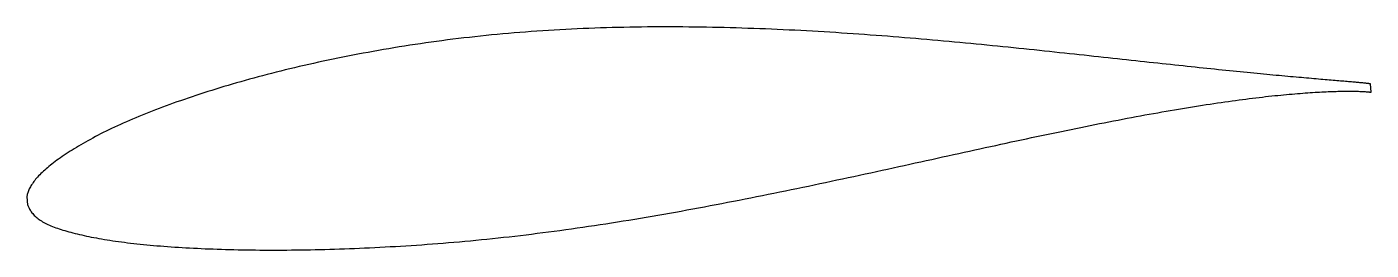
# Model space of a CAD drawing. Header units: metres. Extents: x -25.7 to 51.4, y -4.9 to 7.9.
import ezdxf

# ---------------------------------------------------------------- set-up
doc = ezdxf.new("R2010")
doc.units = ezdxf.units.M

msp = doc.modelspace()

# ---------------------------------------------------------------- linework, layer by layer
msp.add_lwpolyline([(51.312, 4.623), (51.311, 4.623), (51.306, 4.624), (51.299, 4.626), (51.288, 4.628), (51.275, 4.63), (51.258, 4.632), (51.239, 4.635), (51.216, 4.638), (51.191, 4.641), (51.163, 4.644), (51.131, 4.648), (51.097, 4.652), (51.06, 4.656), (51.02, 4.66), (50.977, 4.665), (50.931, 4.669), (50.882, 4.674), (50.83, 4.679), (50.775, 4.684), (50.717, 4.69), (50.657, 4.695), (50.593, 4.701), (50.526, 4.707), (50.457, 4.713), (50.385, 4.72), (50.309, 4.726), (50.231, 4.733), (50.15, 4.74), (50.066, 4.747), (49.98, 4.755), (49.89, 4.762), (49.798, 4.77), (49.702, 4.778), (49.604, 4.786), (49.503, 4.795), (49.399, 4.804), (49.292, 4.813), (49.183, 4.822), (49.07, 4.832), (48.955, 4.841), (48.837, 4.851), (48.716, 4.861), (48.593, 4.872), (48.467, 4.883), (48.338, 4.894), (48.206, 4.905), (48.071, 4.917), (47.934, 4.929), (47.794, 4.941), (47.651, 4.953), (47.506, 4.966), (47.358, 4.979), (47.207, 4.993), (47.053, 5.006), (46.897, 5.02), (46.739, 5.034), (46.577, 5.049), (46.413, 5.064), (46.247, 5.08), (46.077, 5.095), (45.906, 5.111), (45.731, 5.128), (45.554, 5.144), (45.375, 5.161), (45.193, 5.178), (45.008, 5.196), (44.821, 5.214), (44.631, 5.233), (44.439, 5.252), (44.245, 5.271), (44.048, 5.29), (43.849, 5.31), (43.647, 5.33), (43.443, 5.351), (43.236, 5.371), (43.027, 5.393), (42.816, 5.414), (42.602, 5.436), (42.386, 5.458), (42.168, 5.48), (41.947, 5.503), (41.725, 5.526), (41.499, 5.55), (41.272, 5.574), (41.043, 5.598), (40.811, 5.622), (40.577, 5.647), (40.341, 5.672), (40.102, 5.697), (39.862, 5.723), (39.62, 5.749), (39.375, 5.775), (39.128, 5.801), (38.88, 5.828), (38.629, 5.855), (38.376, 5.882), (38.121, 5.91), (37.865, 5.937), (37.606, 5.965), (37.345, 5.994), (37.083, 6.022), (36.818, 6.051), (36.552, 6.08), (36.284, 6.109), (36.014, 6.138), (35.742, 6.167), (35.468, 6.197), (35.193, 6.227), (34.915, 6.257), (34.637, 6.287), (34.356, 6.317), (34.074, 6.348), (33.79, 6.378), (33.504, 6.409), (33.217, 6.439), (32.928, 6.47), (32.638, 6.5), (32.346, 6.531), (32.053, 6.562), (31.758, 6.593), (31.461, 6.624), (31.164, 6.654), (30.864, 6.685), (30.564, 6.715), (30.262, 6.746), (29.958, 6.776), (29.653, 6.807), (29.347, 6.837), (29.04, 6.867), (28.731, 6.897), (28.422, 6.927), (28.111, 6.957), (27.798, 6.986), (27.485, 7.015), (27.171, 7.044), (26.855, 7.073), (26.538, 7.102), (26.221, 7.13), (25.902, 7.158), (25.582, 7.186), (25.261, 7.213), (24.939, 7.24), (24.617, 7.267), (24.293, 7.293), (23.969, 7.319), (23.643, 7.345), (23.317, 7.37), (22.99, 7.395), (22.663, 7.419), (22.334, 7.443), (22.005, 7.467), (21.675, 7.489), (21.345, 7.512), (21.013, 7.534), (20.682, 7.555), (20.349, 7.576), (20.016, 7.596), (19.683, 7.616), (19.349, 7.635), (19.014, 7.653), (18.679, 7.67), (18.344, 7.688), (18.008, 7.705), (17.672, 7.72), (17.335, 7.735), (16.998, 7.75), (16.661, 7.764), (16.324, 7.777), (15.986, 7.789), (15.648, 7.801), (15.31, 7.812), (14.972, 7.822), (14.634, 7.832), (14.295, 7.841), (13.956, 7.849), (13.618, 7.856), (13.279, 7.862), (12.94, 7.867), (12.602, 7.872), (12.263, 7.876), (11.925, 7.879), (11.586, 7.881), (11.248, 7.882), (10.91, 7.882), (10.572, 7.882), (10.234, 7.88), (9.896, 7.878), (9.559, 7.874), (9.222, 7.87), (8.885, 7.864), (8.549, 7.858), (8.213, 7.85), (7.878, 7.842), (7.542, 7.832), (7.208, 7.822), (6.874, 7.811), (6.54, 7.798), (6.207, 7.785), (5.874, 7.77), (5.542, 7.754), (5.211, 7.737), (4.88, 7.719), (4.55, 7.701), (4.22, 7.681), (3.891, 7.66), (3.563, 7.637), (3.236, 7.614), (2.91, 7.589), (2.584, 7.564), (2.259, 7.537), (1.935, 7.509), (1.612, 7.481), (1.29, 7.451), (0.969, 7.42), (0.648, 7.388), (0.329, 7.355), (0.011, 7.321), (-0.307, 7.285), (-0.623, 7.249), (-0.938, 7.212), (-1.252, 7.173), (-1.565, 7.134), (-1.877, 7.093), (-2.187, 7.052), (-2.497, 7.009), (-2.805, 6.966), (-3.112, 6.921), (-3.417, 6.876), (-3.722, 6.829), (-4.025, 6.782), (-4.327, 6.734), (-4.627, 6.685), (-4.926, 6.635), (-5.224, 6.584), (-5.52, 6.533), (-5.815, 6.48), (-6.108, 6.427), (-6.4, 6.373), (-6.691, 6.319), (-6.98, 6.263), (-7.267, 6.207), (-7.553, 6.151), (-7.837, 6.093), (-8.12, 6.035), (-8.401, 5.977), (-8.68, 5.917), (-8.958, 5.857), (-9.234, 5.796), (-9.508, 5.735), (-9.781, 5.673), (-10.052, 5.611), (-10.321, 5.548), (-10.588, 5.484), (-10.853, 5.42), (-11.117, 5.355), (-11.379, 5.289), (-11.639, 5.224), (-11.897, 5.157), (-12.153, 5.09), (-12.407, 5.023), (-12.659, 4.955), (-12.91, 4.886), (-13.158, 4.817), (-13.404, 4.748), (-13.649, 4.678), (-13.891, 4.608), (-14.131, 4.537), (-14.37, 4.466), (-14.606, 4.394), (-14.84, 4.323), (-15.072, 4.251), (-15.301, 4.178), (-15.529, 4.105), (-15.754, 4.032), (-15.978, 3.959), (-16.199, 3.885), (-16.418, 3.811), (-16.634, 3.737), (-16.849, 3.662), (-17.061, 3.588), (-17.27, 3.513), (-17.478, 3.438), (-17.683, 3.362), (-17.886, 3.287), (-18.087, 3.211), (-18.285, 3.135), (-18.48, 3.06), (-18.674, 2.984), (-18.865, 2.907), (-19.054, 2.831), (-19.24, 2.754), (-19.424, 2.678), (-19.605, 2.602), (-19.784, 2.525), (-19.96, 2.448), (-20.134, 2.371), (-20.305, 2.295), (-20.474, 2.218), (-20.64, 2.141), (-20.804, 2.064), (-20.965, 1.987), (-21.124, 1.91), (-21.28, 1.834), (-21.433, 1.757), (-21.584, 1.68), (-21.732, 1.603), (-21.878, 1.526), (-22.021, 1.449), (-22.161, 1.373), (-22.299, 1.296), (-22.434, 1.219), (-22.566, 1.143), (-22.696, 1.067), (-22.823, 0.991), (-22.947, 0.915), (-23.068, 0.839), (-23.187, 0.764), (-23.303, 0.689), (-23.417, 0.615), (-23.527, 0.541), (-23.635, 0.467), (-23.74, 0.394), (-23.843, 0.321), (-23.943, 0.249), (-24.039, 0.178), (-24.134, 0.106), (-24.225, 0.036), (-24.314, -0.034), (-24.399, -0.104), (-24.482, -0.173), (-24.562, -0.241), (-24.64, -0.309), (-24.714, -0.377), (-24.786, -0.444), (-24.855, -0.51), (-24.921, -0.576), (-24.984, -0.642), (-25.045, -0.707), (-25.102, -0.772), (-25.157, -0.836), (-25.208, -0.9), (-25.257, -0.964), (-25.303, -1.027), (-25.346, -1.089), (-25.387, -1.15), (-25.424, -1.211), (-25.459, -1.271), (-25.49, -1.33), (-25.519, -1.388), (-25.545, -1.444), (-25.568, -1.5), (-25.589, -1.553), (-25.606, -1.604), (-25.621, -1.653), (-25.634, -1.697), (-25.643, -1.738), (-25.651, -1.772), (-25.656, -1.799), (-25.659, -1.816), (-25.618, -2.308), (-25.616, -2.312), (-25.61, -2.323), (-25.601, -2.342), (-25.589, -2.369), (-25.572, -2.406), (-25.552, -2.449), (-25.529, -2.496), (-25.502, -2.546), (-25.473, -2.597), (-25.44, -2.648), (-25.405, -2.7), (-25.367, -2.751), (-25.325, -2.802), (-25.281, -2.851), (-25.234, -2.901), (-25.185, -2.949), (-25.132, -2.996), (-25.076, -3.043), (-25.018, -3.089), (-24.957, -3.133), (-24.893, -3.177), (-24.826, -3.22), (-24.756, -3.263), (-24.684, -3.304), (-24.609, -3.344), (-24.53, -3.384), (-24.45, -3.423), (-24.366, -3.461), (-24.279, -3.498), (-24.19, -3.534), (-24.098, -3.57), (-24.003, -3.605), (-23.905, -3.64), (-23.805, -3.674), (-23.702, -3.708), (-23.596, -3.741), (-23.487, -3.773), (-23.375, -3.805), (-23.261, -3.837), (-23.144, -3.869), (-23.024, -3.9), (-22.902, -3.931), (-22.776, -3.962), (-22.648, -3.992), (-22.518, -4.022), (-22.384, -4.052), (-22.248, -4.081), (-22.109, -4.11), (-21.968, -4.139), (-21.824, -4.167), (-21.677, -4.195), (-21.528, -4.222), (-21.376, -4.248), (-21.221, -4.274), (-21.064, -4.3), (-20.905, -4.325), (-20.742, -4.349), (-20.577, -4.373), (-20.41, -4.397), (-20.24, -4.419), (-20.068, -4.442), (-19.893, -4.463), (-19.716, -4.485), (-19.536, -4.505), (-19.354, -4.525), (-19.169, -4.545), (-18.982, -4.564), (-18.792, -4.582), (-18.6, -4.6), (-18.406, -4.618), (-18.209, -4.634), (-18.01, -4.651), (-17.809, -4.667), (-17.605, -4.682), (-17.399, -4.697), (-17.191, -4.711), (-16.98, -4.725), (-16.767, -4.738), (-16.552, -4.751), (-16.335, -4.763), (-16.115, -4.774), (-15.893, -4.785), (-15.669, -4.796), (-15.443, -4.806), (-15.215, -4.815), (-14.984, -4.824), (-14.752, -4.832), (-14.517, -4.84), (-14.281, -4.847), (-14.042, -4.854), (-13.801, -4.86), (-13.558, -4.865), (-13.314, -4.87), (-13.067, -4.874), (-12.818, -4.878), (-12.567, -4.881), (-12.315, -4.883), (-12.06, -4.885), (-11.804, -4.886), (-11.546, -4.886), (-11.286, -4.886), (-11.024, -4.885), (-10.76, -4.883), (-10.495, -4.881), (-10.227, -4.879), (-9.958, -4.875), (-9.688, -4.871), (-9.415, -4.866), (-9.141, -4.86), (-8.865, -4.854), (-8.588, -4.847), (-8.309, -4.839), (-8.029, -4.83), (-7.746, -4.821), (-7.463, -4.812), (-7.178, -4.801), (-6.891, -4.79), (-6.603, -4.778), (-6.313, -4.765), (-6.022, -4.752), (-5.73, -4.738), (-5.436, -4.723), (-5.14, -4.707), (-4.844, -4.691), (-4.546, -4.674), (-4.247, -4.656), (-3.946, -4.638), (-3.645, -4.618), (-3.342, -4.598), (-3.037, -4.577), (-2.732, -4.555), (-2.426, -4.532), (-2.118, -4.509), (-1.809, -4.484), (-1.5, -4.459), (-1.189, -4.433), (-0.877, -4.406), (-0.564, -4.378), (-0.25, -4.349), (0.065, -4.319), (0.38, -4.288), (0.697, -4.257), (1.014, -4.224), (1.333, -4.19), (1.652, -4.156), (1.972, -4.12), (2.293, -4.084), (2.614, -4.046), (2.937, -4.008), (3.26, -3.968), (3.583, -3.928), (3.907, -3.887), (4.232, -3.845), (4.558, -3.803), (4.884, -3.759), (5.211, -3.714), (5.538, -3.668), (5.866, -3.622), (6.194, -3.574), (6.523, -3.526), (6.852, -3.477), (7.182, -3.428), (7.511, -3.377), (7.842, -3.325), (8.172, -3.273), (8.503, -3.22), (8.835, -3.166), (9.166, -3.112), (9.498, -3.056), (9.83, -3), (10.162, -2.944), (10.495, -2.887), (10.827, -2.829), (11.16, -2.77), (11.493, -2.711), (11.825, -2.651), (12.158, -2.59), (12.491, -2.529), (12.824, -2.468), (13.157, -2.406), (13.49, -2.343), (13.823, -2.28), (14.155, -2.217), (14.488, -2.153), (14.82, -2.088), (15.153, -2.024), (15.485, -1.958), (15.817, -1.893), (16.148, -1.827), (16.48, -1.76), (16.811, -1.694), (17.141, -1.627), (17.472, -1.56), (17.802, -1.492), (18.132, -1.424), (18.461, -1.356), (18.79, -1.288), (19.118, -1.22), (19.446, -1.151), (19.774, -1.082), (20.101, -1.013), (20.427, -0.944), (20.753, -0.875), (21.078, -0.805), (21.402, -0.736), (21.726, -0.667), (22.05, -0.597), (22.372, -0.527), (22.694, -0.458), (23.015, -0.388), (23.335, -0.318), (23.655, -0.249), (23.974, -0.179), (24.292, -0.11), (24.609, -0.04), (24.925, 0.029), (25.24, 0.098), (25.554, 0.167), (25.868, 0.236), (26.18, 0.304), (26.492, 0.373), (26.802, 0.441), (27.111, 0.509), (27.42, 0.576), (27.727, 0.644), (28.033, 0.711), (28.338, 0.778), (28.642, 0.844), (28.945, 0.91), (29.246, 0.976), (29.547, 1.041), (29.846, 1.106), (30.143, 1.17), (30.44, 1.235), (30.735, 1.298), (31.029, 1.362), (31.322, 1.424), (31.613, 1.486), (31.903, 1.548), (32.191, 1.609), (32.478, 1.67), (32.763, 1.73), (33.048, 1.789), (33.33, 1.848), (33.611, 1.906), (33.891, 1.964), (34.169, 2.021), (34.445, 2.078), (34.72, 2.134), (34.993, 2.189), (35.264, 2.244), (35.534, 2.298), (35.802, 2.351), (36.069, 2.403), (36.334, 2.455), (36.597, 2.506), (36.858, 2.556), (37.118, 2.606), (37.375, 2.655), (37.631, 2.703), (37.885, 2.75), (38.138, 2.797), (38.388, 2.843), (38.636, 2.888), (38.883, 2.932), (39.128, 2.976), (39.37, 3.018), (39.611, 3.06), (39.85, 3.101), (40.086, 3.142), (40.321, 3.181), (40.554, 3.22), (40.785, 3.258), (41.013, 3.295), (41.24, 3.331), (41.464, 3.367), (41.686, 3.402), (41.906, 3.436), (42.124, 3.469), (42.34, 3.501), (42.554, 3.533), (42.765, 3.564), (42.974, 3.594), (43.181, 3.623), (43.386, 3.651), (43.588, 3.678), (43.788, 3.705), (43.986, 3.731), (44.181, 3.756), (44.374, 3.781), (44.565, 3.805), (44.754, 3.828), (44.94, 3.85), (45.123, 3.871), (45.305, 3.892), (45.483, 3.912), (45.66, 3.931), (45.834, 3.949), (46.005, 3.967), (46.174, 3.984), (46.34, 4), (46.504, 4.015), (46.666, 4.03), (46.825, 4.044), (46.981, 4.057), (47.135, 4.07), (47.286, 4.082), (47.435, 4.094), (47.581, 4.105), (47.724, 4.115), (47.865, 4.124), (48.003, 4.133), (48.139, 4.142), (48.271, 4.149), (48.402, 4.157), (48.529, 4.163), (48.654, 4.169), (48.776, 4.175), (48.896, 4.18), (49.012, 4.184), (49.126, 4.188), (49.237, 4.192), (49.346, 4.195), (49.452, 4.198), (49.555, 4.2), (49.655, 4.202), (49.752, 4.203), (49.847, 4.204), (49.938, 4.205), (50.027, 4.205), (50.114, 4.205), (50.197, 4.205), (50.277, 4.204), (50.355, 4.203), (50.43, 4.202), (50.502, 4.201), (50.571, 4.199), (50.637, 4.197), (50.7, 4.195), (50.761, 4.192), (50.818, 4.19), (50.873, 4.187), (50.924, 4.184), (50.973, 4.181), (51.019, 4.178), (51.062, 4.175), (51.102, 4.172), (51.139, 4.169), (51.173, 4.166), (51.205, 4.163), (51.233, 4.16), (51.258, 4.157), (51.28, 4.154), (51.3, 4.151), (51.316, 4.149), (51.33, 4.147), (51.34, 4.145), (51.348, 4.143), (51.352, 4.142), (51.354, 4.142), (51.312, 4.623)], close=True)

doc.saveas('drawing.dxf')
